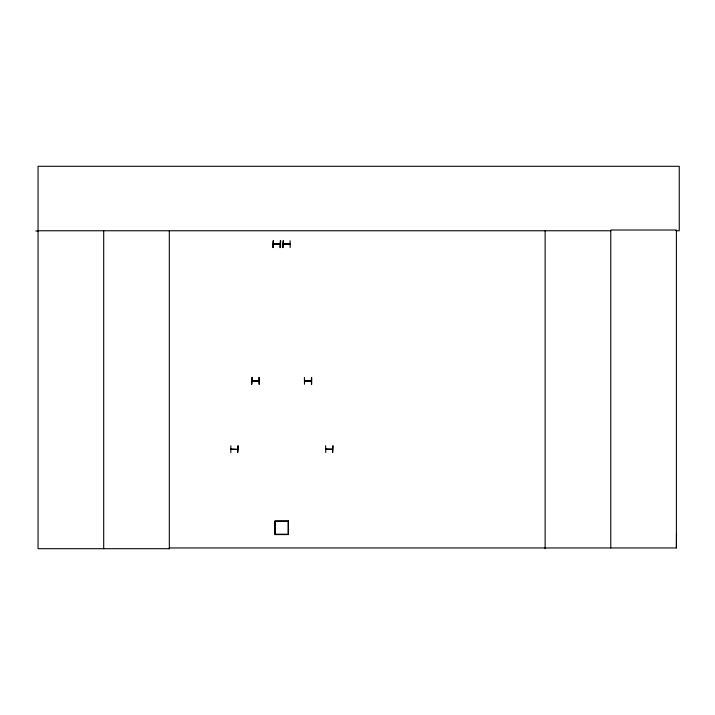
<?xml version="1.0" encoding="UTF-8"?>
<svg xmlns="http://www.w3.org/2000/svg" width="715" height="715" viewBox="0 0 715 715"><rect width="100%" height="100%" fill="white"/><g stroke="black" fill="none" stroke-linecap="round" stroke-linejoin="round"><path stroke-width="1.07" d="M675.907 230.757L679.25 230.757L679.25 166.291L38.056 166.291L38.056 548.709L169.419 548.709L169.33 547.958L676.399 547.958L676.497 534.132M252.761 380.72L252.234 380.675M258.857 381.024L252.055 381.015L258.928 381.015M332.555 449.261L325.781 448.984M273.371 244.038L280.191 244.003M283.247 244.038L289.933 244.342M230.865 449.083L237.639 449.476M252.091 380.746L252.779 380.684M332.484 449.252L325.817 449.27M273.443 244.038L280.226 244.351L273.353 244.271M283.319 244.038L290.076 244.038M310.65 380.702L311.338 380.702M258.91 380.979L258.312 381.024M258.204 380.657L258.928 380.711M258.785 380.979L252.234 381.024M305.117 381.015L304.599 380.97M237.559 449.395L230.838 449.395L237.72 449.476M304.644 380.63L311.338 380.943L304.483 381.015M258.901 377.413L259.044 384.241M252.163 380.746L258.785 380.675M325.763 452.568L325.629 445.74M332.6 452.524L332.931 445.695L332.645 452.524M35.75 231.025L38.056 231.017M38.056 230.757L610.771 230.757M290.076 240.741L290.174 247.569M283.22 244.351L290.093 244.351M311.713 377.404L311.686 384.241M304.483 381.095L311.356 381.095M304.501 384.241L304.411 377.404M230.865 445.785L230.82 452.622M259.25 377.404L259.295 384.241M676.399 547.958L676.399 230.016L610.771 230.016L610.771 547.958M545.134 230.757L545.134 548.709M311.436 377.404L311.436 384.241M280.557 240.741L280.557 247.569M280.307 240.741L280.307 247.569M273.282 240.741L273.282 247.569M169.321 230.757L169.321 548.709M103.693 230.757L103.693 548.709M252.073 377.449L251.734 384.286L252.073 377.449M273.371 240.741L273.023 247.569L273.327 240.741M280.584 240.741L280.209 247.569L280.584 240.741M283.247 240.741L282.899 247.569L283.247 240.741M238.077 445.785L237.702 452.622L238.05 445.785M288.476 520.913L274.81 520.913L274.81 534.579L288.476 534.579L288.476 520.913M288.1 521.289L275.186 521.289L275.186 534.203L288.1 534.203L288.1 521.289"/></g></svg>
